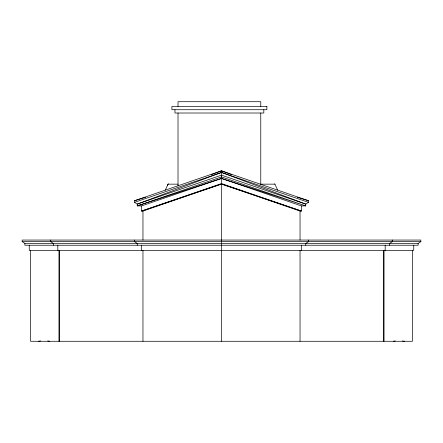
<?xml version="1.0" encoding="UTF-8"?>
<svg xmlns="http://www.w3.org/2000/svg" width="443" height="443" viewBox="0 0 443 443"><rect width="100%" height="100%" fill="white"/><g stroke="black" fill="none" stroke-linecap="round" stroke-linejoin="round"><path stroke-width="0.66" d="M22.15 241.673L22.15 240.056L420.85 240.056L420.85 241.673L418.12 243.428L24.88 243.428L22.15 241.673L420.85 241.673M24.88 243.428L24.88 245.234L418.12 245.234L418.12 243.428M29.255 245.234L29.255 250.367L413.745 250.367L413.745 245.234M30.584 250.367L30.584 341.282L412.416 341.282L412.416 250.367M50.712 240.056L50.712 241.673L53.442 243.428L53.442 245.234M57.817 250.367L57.817 245.234M134.528 240.056L134.528 241.673L137.258 243.428L137.258 245.234M134.528 202.34L134.528 200.723L221.5 170.821L308.472 200.723L308.472 202.34L305.742 204.096L221.5 175.135L137.258 204.096L134.528 202.34L221.5 172.438L308.472 202.34M141.633 250.367L141.633 245.234M141.633 205.901L137.258 205.901L221.5 176.934L305.742 205.901L221.5 178.44L141.633 205.901L141.633 211.034L142.962 211.034L221.5 184.028L301.367 211.034L301.367 205.901L221.5 178.44L137.258 205.901L137.258 204.096L221.5 172.438L305.742 204.096L305.742 205.901L301.367 205.901M142.962 240.056L142.962 211.034M231.8 174.741L221.5 170.821L221.5 341.282M260.766 184.642L260.766 113.015M300.038 341.282L300.038 250.367M38.585 341.276L40.546 340.922M49.671 341.282L47.722 340.911M167.532 185.329L168.262 183.756M165.322 190.113L168.074 184.155L178.175 184.155M211.2 174.741L221.5 170.821M134.528 200.723L145.73 197.246M393.329 341.282L395.278 340.911M260.783 184.155L274.926 184.155M300.038 211.034L301.367 211.034L221.5 183.568L141.633 211.034L221.5 184.028L300.038 211.034L300.038 240.056M402.454 340.922L404.415 341.276M297.27 197.246L308.472 200.723M274.738 183.756L277.683 190.119M392.288 240.056L392.288 241.673L389.558 243.428L389.558 245.234M385.183 245.234L385.183 250.367M308.472 240.056L308.472 241.673L305.742 243.428L305.742 245.234M301.367 245.234L301.367 250.367M263.818 109.726L263.818 113.015L174.968 113.015L174.968 109.726M260.766 106.431L260.766 101.718L178.014 101.718L178.014 106.431M178.014 113.015L178.014 185.922M142.962 250.367L142.962 341.282M59.146 250.367L59.146 341.282L59.146 250.367M383.854 250.367L383.854 341.282L383.854 250.367M266.869 106.431L171.917 106.431L171.917 109.726L266.869 109.726L266.869 106.431"/></g></svg>
